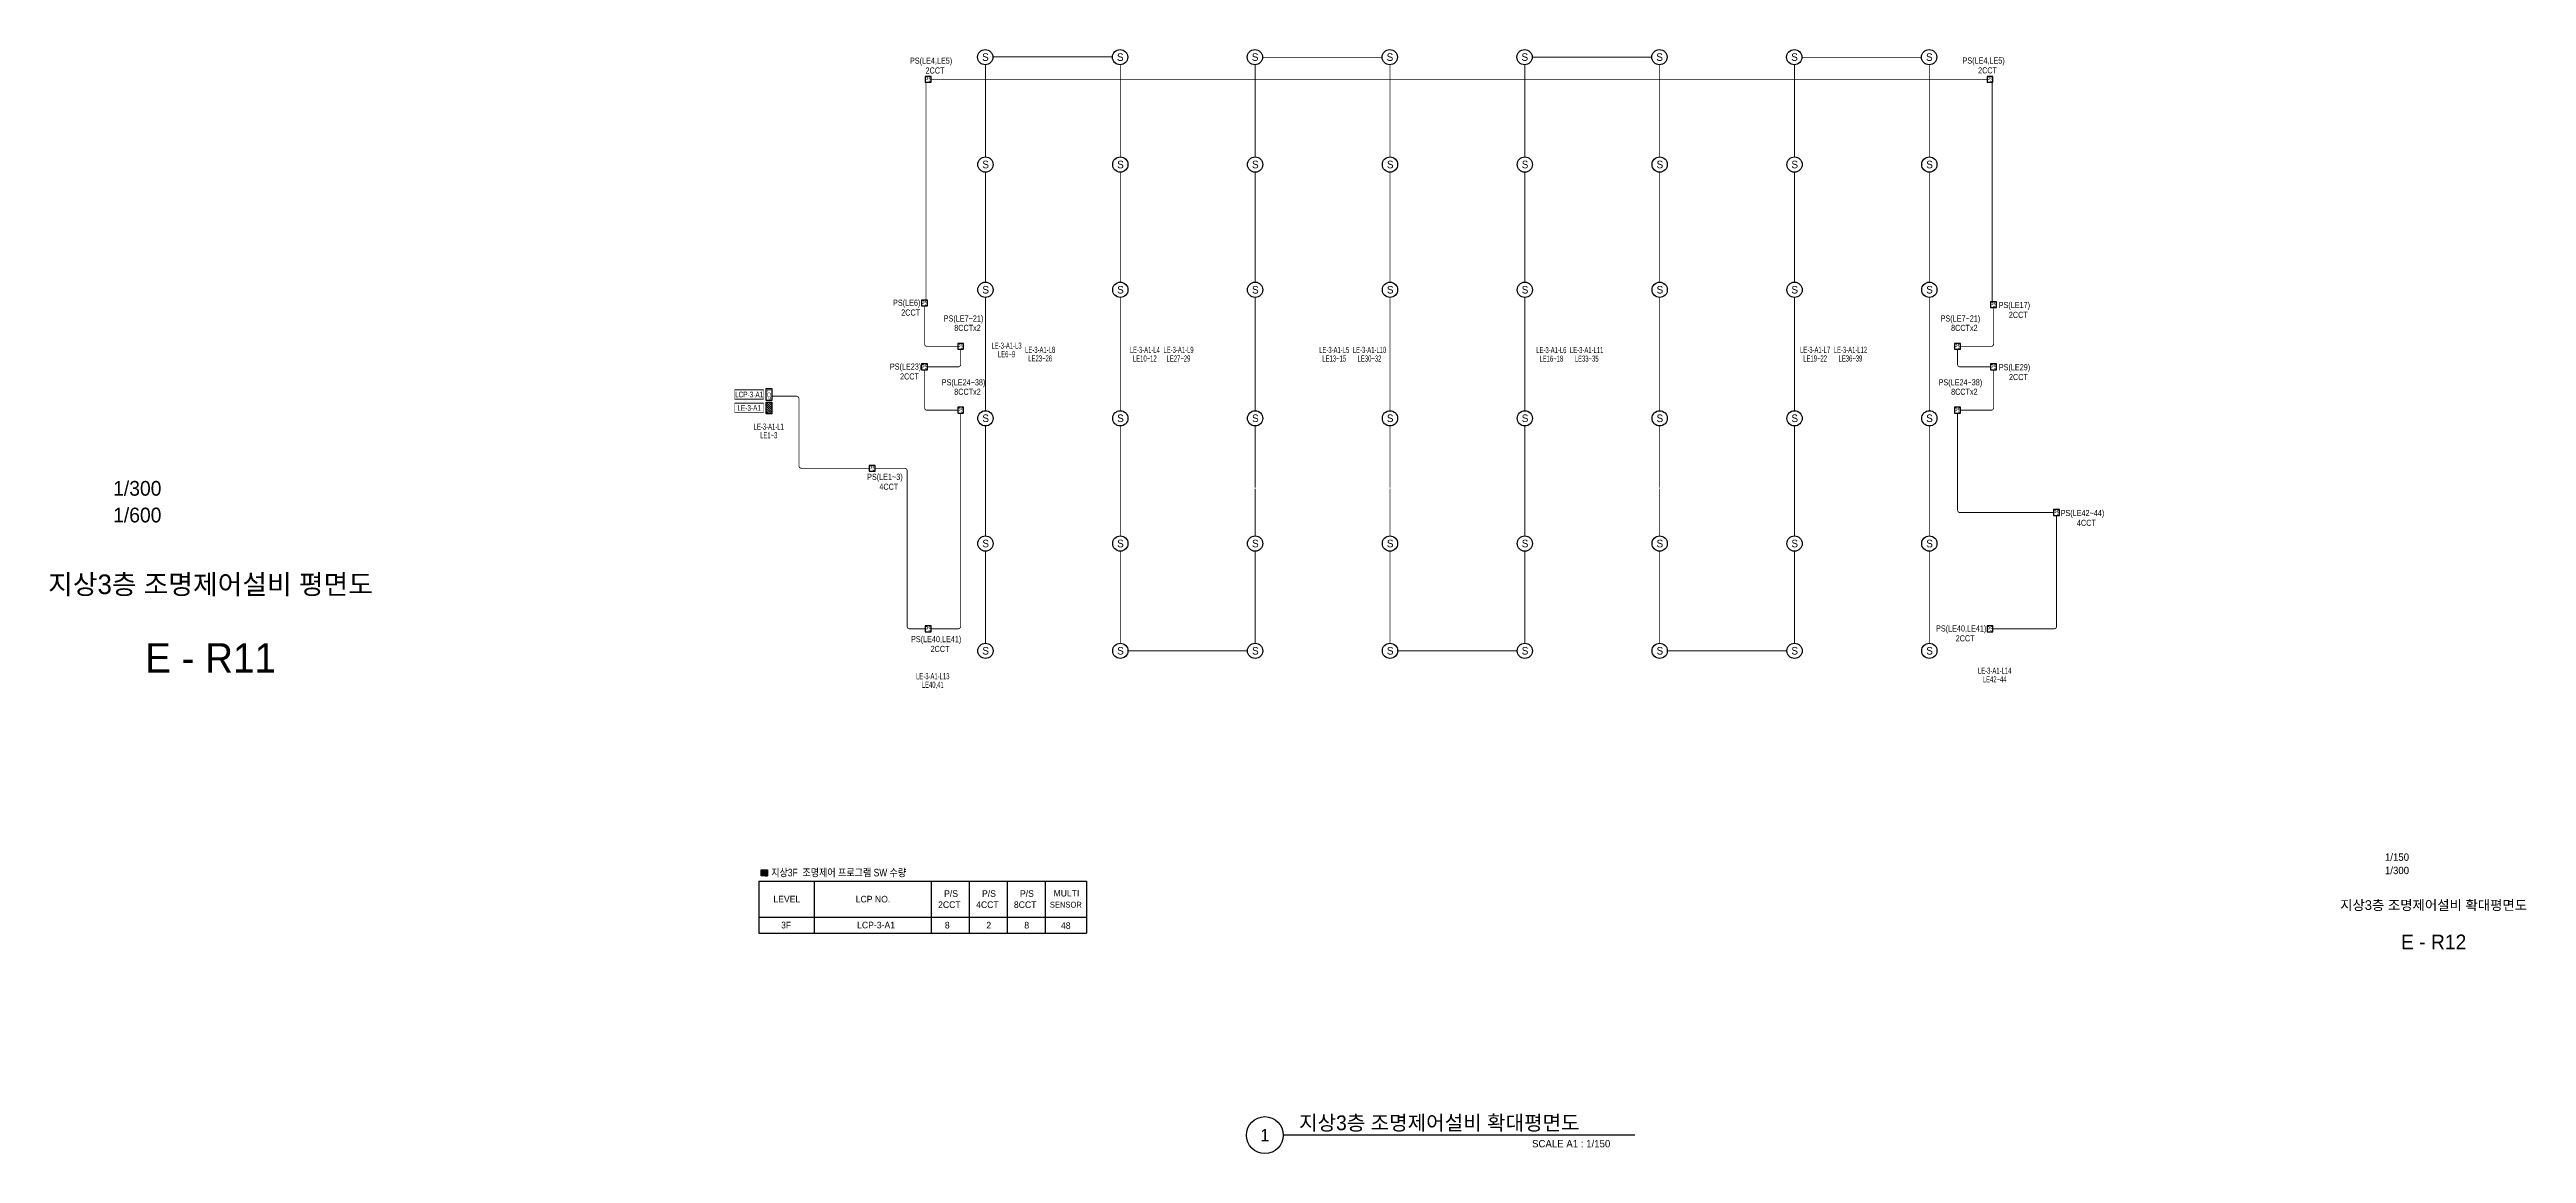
# Model space of a CAD drawing. Header units: millimetres. Extents: x 39625 to 501091, y -351975 to 836145.
# Drawn here: x 223424 to 374591, y 182625 to 250052 of the extents above; entities that cross this region are included whole.
import ezdxf
from ezdxf.enums import TextEntityAlignment as Align

# ---------------------------------------------------------------- set-up
doc = ezdxf.new("R2010")
doc.units = ezdxf.units.MM
doc.header["$LTSCALE"] = 150
doc.set_wipeout_variables(frame=1)
doc.linetypes.add('HIDDEN', pattern=[9.525, 6.35, -3.175])
for name, color, linetype in [('------01 Distribution Panel', 3, 'Continuous'), ('------02 Etc Panel', 3, 'Continuous'), ('------04 Lighting Switch', 2, 'Continuous'), ('-----30 Text', 2, 'Continuous'), ('-----41 Drawing Title', 2, 'Continuous'), ('-----42 Drawing Number', 2, 'Continuous'), ('-----43 Drawing Scale', 3, 'Continuous')]:
    doc.layers.add(name, color=color, linetype=linetype)
doc.styles.add('ELEC', font='Dotum.ttf')

# ---------------------------------------------------------------- blocks, each defined once
blk = doc.blocks.new('ps')
blk.add_lwpolyline([(-79296, 80452), (-79751, 80452), (-79751, 79997), (-79296, 79997)], close=True)
at = {"style": 'ELEC', "width": 0.7}
blk.add_text('PS', height=379.2, dxfattribs=at).set_placement((-79517, 80226), align=Align.MIDDLE_CENTER)
blk = doc.blocks.new('A02')
h = blk.add_hatch()
h.set_pattern_fill('ANSI31', color=256, scale=25, style=0)
h.set_pattern_definition([(45, (-2000, -19200), (-56.1266, 56.1266), [])])
h.paths.add_polyline_path([(-300, 300), (-300, 0), (300, 0), (300, 300)])
blk.add_lwpolyline([(300, 0), (-300, 0), (-300, 300), (300, 300)], close=True)
blk = doc.blocks.new('A07')
blk.add_lwpolyline([(-300, 0), (-300, 300), (300, 300), (300, 0)], close=True)
at = {"style": 'ELEC'}
blk.add_text('LCP', height=200, dxfattribs=at).set_placement((0, 150), align=Align.MIDDLE)

msp = doc.modelspace()

# ---------------------------------------------------------------- hatches: boundary and pattern name
at = {"layer": '-----30 Text'}
h = msp.add_hatch(dxfattribs=at)
h.set_pattern_fill('ANSI31', color=256, scale=1.090331, style=0)
h.set_pattern_definition([(45, (1035317.1733, 2695.856), (-0.09637256818, 0.09637256818), [])])
h.paths.add_polyline_path([(266861, 199960), (267233, 199960), (267233, 199588), (266861, 199588)])

# ---------------------------------------------------------------- linework, layer by layer
at = {"layer": '------01 Distribution Panel', "color": 1}
msp.add_lwpolyline([(265245, 227897), (267000, 227897), (267000, 228422), (265245, 228422)], close=True, dxfattribs=at)
at = {"layer": '-----30 Text'}
msp.add_lwpolyline([(266861, 199960), (267233, 199960), (267233, 199588), (266861, 199588)], close=True, dxfattribs=at)
at = {"layer": '-----41 Drawing Title', "color": 7}
msp.add_line((320178, 183750), (298722, 183750), dxfattribs=at)
msp.add_circle((297597, 183750), 1125, dxfattribs=at)
at = {"color": 3}
for p, q in [((266711, 199266), (266711, 196084)), ((266711, 199266), (277233, 199266)), ((270083, 199266), (270083, 196084)), ((277233, 199266), (277233, 196084)), ((277233, 199266), (277233, 196084)), ((277233, 199266), (286713, 199266)), ((279548, 199266), (279548, 196084)), ((281863, 199266), (281863, 196084)), ((284178, 199266), (284178, 196084)), ((286713, 199266), (286713, 196084)), ((286713, 199266), (286713, 196454)), ((266711, 197056), (277233, 197056)), ((277233, 197056), (286713, 197056)), ((266711, 196084), (277233, 196084)), ((277233, 196084), (286713, 196084))]:
    msp.add_line(p, q, dxfattribs=at)
at = {"color": 4, "linetype": 'HIDDEN', "lineweight": -3, "ltscale": 0.2, "const_width": 50, "elevation": 0}
for points in [[(281009, 249603), (288307, 249603)], [(297454, 249575), (304751, 249575)], [(313913, 249586), (321210, 249586)], [(330372, 249575), (337670, 249575)], [(280543, 249120), (280544, 243491)], [(288773, 249120), (288774, 243491)], [(297002, 249120), (297003, 243491)], [(305232, 249120), (305233, 243491)], [(313462, 249120), (313462, 243491)], [(321691, 249120), (321692, 243491)], [(329921, 249120), (329921, 243491)], [(338150, 249120), (338151, 243491)], [(280543, 242559), (280544, 238734)], [(288773, 242559), (288774, 238734)], [(297002, 242559), (297003, 238734)], [(305232, 242559), (305233, 238700)], [(313461, 242559), (313463, 238700)], [(321691, 242559), (321692, 238734)], [(329920, 242559), (329922, 238700)], [(338150, 242559), (338151, 238734)], [(280544, 238734), (280545, 235841)], [(288774, 238734), (288774, 235841)], [(297003, 238734), (297004, 235841)], [(305233, 238734), (305233, 235841)], [(313463, 238734), (313463, 235841)], [(321692, 238734), (321692, 235841)], [(329922, 238734), (329922, 235841)], [(338151, 238734), (338152, 235841)], [(280545, 227991), (280543, 234909)], [(288775, 227991), (288773, 234909)], [(297004, 227991), (297002, 234909)], [(305234, 227991), (305232, 234909)], [(313463, 227991), (313461, 234909)], [(321693, 227991), (321691, 234909)], [(329922, 227991), (329920, 234909)], [(338152, 227991), (338150, 234909)], [(280543, 223234), (280543, 227059)], [(288773, 223234), (288773, 227059)], [(297002, 223300), (297002, 227059)], [(305232, 223300), (305232, 227059)], [(313462, 222700), (313462, 227059)], [(321691, 223300), (321691, 227059)], [(329921, 223234), (329921, 227059)], [(338150, 223234), (338150, 227059)], [(280543, 220341), (280543, 223234)], [(288773, 220341), (288773, 223234)], [(297002, 220341), (297002, 223234)], [(305232, 220341), (305232, 223234)], [(313462, 220341), (313462, 223234)], [(321691, 220341), (321691, 223234)], [(329921, 220341), (329921, 223234)], [(338150, 220341), (338150, 223234)], [(280543, 213791), (280544, 219409)], [(288773, 213791), (288774, 219409)], [(297002, 213791), (297003, 219409)], [(305232, 213791), (305233, 219409)], [(313462, 213791), (313462, 219409)], [(321691, 213791), (321692, 219409)], [(329921, 213791), (329922, 219409)], [(338150, 213791), (338151, 219409)], [(289239, 213325), (296536, 213325)], [(305698, 213325), (312995, 213325)], [(322157, 213323), (329454, 213323)]]:
    msp.add_lwpolyline(points, dxfattribs=at)
at = {"color": 30, "linetype": 'HIDDEN', "lineweight": -3, "ltscale": 0.2, "const_width": 50, "elevation": 0}
for points in [[(276920, 248050), (276920, 234750)], [(277230, 248230), (341670, 248230)], [(341980, 248050), (341980, 234650)]]:
    msp.add_lwpolyline(points, dxfattribs=at)
for points in [[(276830, 234390), (276830, 232070, 0.4142136), (276980, 231920), (278850, 231920)], [(342070, 234390), (342070, 232070, -0.4142136), (341920, 231920), (340050, 231920)], [(279030, 231740), (279030, 230820, -0.4142136), (278880, 230670), (277010, 230670)], [(339870, 231740), (339870, 230820, 0.4142136), (340020, 230670), (341890, 230670)], [(278850, 228020), (276980, 228020, -0.4142136), (276830, 228170), (276830, 230490)], [(340050, 228020), (341920, 228020, 0.4142136), (342070, 228170), (342070, 230490)], [(267510, 228875), (269009, 228875, -0.4142136), (269159, 228725), (269159, 224625, 0.4142039), (269309, 224475), (273450, 224475)], [(279030, 227840), (279030, 214820, -0.4142136), (278880, 214670), (277230, 214670)], [(339870, 227840), (339870, 221920, 0.4142136), (340020, 221770), (345732, 221770)], [(273810, 224475), (275615, 224475, -0.4142136), (275765, 224325), (275765, 214820, 0.4142136), (275915, 214670), (276870, 214670)], [(345912, 221590), (345912, 214820, -0.4142136), (345762, 214670), (342030, 214670)]]:
    msp.add_lwpolyline(points, format="xyb", dxfattribs=at)
at = {"color": 2}
for centre in [(280529, 249585), (288758, 249585), (296988, 249585), (305218, 249585), (313447, 249585), (321677, 249585), (329906, 249585), (338136, 249585), (280543, 243025), (288773, 243025), (297002, 243025), (305232, 243025), (313462, 243025), (321691, 243025), (329921, 243025), (338150, 243025), (280543, 235375), (288773, 235375), (297002, 235375), (305232, 235375), (313462, 235375), (321691, 235375), (329921, 235375), (338150, 235375), (280543, 227525), (288773, 227525), (297002, 227525), (305232, 227525), (313462, 227525), (321691, 227525), (329921, 227525), (338150, 227525), (280543, 219875), (288773, 219875), (297002, 219875), (305232, 219875), (313462, 219875), (321691, 219875), (329921, 219875), (338150, 219875), (280543, 213325), (288773, 213325), (297002, 213325), (305232, 213325), (313462, 213325), (321691, 213325), (329921, 213325), (338150, 213325)]:
    msp.add_circle(centre, 466, dxfattribs=at)

# ---------------------------------------------------------------- block references
at = {"layer": '------01 Distribution Panel', "xscale": 1.2, "yscale": 1.2, "zscale": 1.2, "rotation": 270}
msp.add_blockref('A02', (267150, 228160), dxfattribs=at)
at = {"layer": '------02 Etc Panel', "xscale": 1.2, "yscale": 1.2, "zscale": 1.2, "rotation": 270}
msp.add_blockref('A07', (267150, 228980), dxfattribs=at)
at = {"layer": '------04 Lighting Switch', "xscale": 0.790589613177827, "yscale": 0.790589613177827, "zscale": 0.790589613177827}
for p in [(339920, 184805), (404720, 184805), (339700, 171145), (404940, 171045), (341900, 168495), (402740, 168495), (339700, 167245), (404940, 167245), (341900, 164595), (402740, 164595), (336500, 161050), (408783, 158345), (339920, 151245), (404720, 151245)]:
    msp.add_blockref('ps', p, dxfattribs=at)

# ---------------------------------------------------------------- texts
at = {"layer": '-----30 Text', "style": 'ELEC', "width": 0.9}
for s, p in [('PS(LE4,LE5)', (277225, 249324)), ('PS(LE4,LE5)', (341462, 249331)), ('2CCT', (277465, 248770)), ('2CCT', (341701, 248777)), ('PS(LE6)', (275738, 234540)), ('PS(LE17)', (343338, 234400)), ('2CCT', (275977, 233986)), ('PS(LE7~21)', (279205, 233579)), ('PS(LE7~21)', (340045, 233579)), ('8CCTx2', (340285, 233049)), ('2CCT', (343577, 233846)), ('PS(LE23)', (275668, 230640)), ('2CCT', (275907, 230086)), ('PS(LE24~38)', (279205, 229679)), ('PS(LE24~38)', (340045, 229679)), ('PS(LE29)', (343346, 230602)), ('2CCT', (343585, 230047)), ('8CCTx2', (279445, 229149)), ('8CCTx2', (340285, 229149)), ('PS(LE1~3)', (274406, 223905)), ('4CCT', (274646, 223350)), ('PS(LE42~44)', (347494, 221696)), ('4CCT', (347733, 221142)), ('PS(LE40,LE41)', (340092, 214646)), ('PS(LE40,LE41)', (277535, 213995)), ('2CCT', (277774, 213441)), ('2CCT', (340332, 214092))]:
    msp.add_text(s, height=375, dxfattribs=at).set_placement(p, align=Align.MIDDLE)
at = {"layer": '-----30 Text', "style": 'ELEC', "width": 0.85}
msp.add_text('지상3F  조명제어 프로그램 SW 수량', height=463.68, dxfattribs=at).set_placement((267468, 199549))
at = {"layer": '-----30 Text', "style": 'ELEC'}
for s, height, p in [(' LEVEL', 402.9, (267453, 197960)), (' LCP NO.', 402.9, (272479, 197959)), ('2CCT', 402.9, (277653, 197620)), (' P/S', 402.9, (277874, 198299)), ('4CCT', 402.9, (279973, 197620)), (' P/S', 402.9, (280188, 198299)), ('8CCT', 402.9, (282279, 197620)), (' P/S', 402.9, (282503, 198299)), ('MULTI', 402.9, (284697, 198323)), ('3F', 402.9, (268070, 196372)), ('LCP-3-A1', 402.9, (272711, 196377)), ('8', 403, (278065, 196369)), ('2', 403, (280597, 196369)), ('8', 403, (282912, 196369)), ('SENSOR', 352.9, (284473, 197645)), ('48', 402.9, (285152, 196347))]:
    msp.add_text(s, height=height, dxfattribs=at).set_placement(p)
at = {"layer": '-----41 Drawing Title', "style": 'ELEC'}
for s, height, p in [('지상3층 조명제어설비 평면도', 1200, (233250, 217390)), ('지상3층 조명제어설비 확대평면도', 600, (368925, 197795))]:
    msp.add_text(s, height=height, dxfattribs=at).set_placement(p, align=Align.MIDDLE_CENTER)
at = {"layer": '-----41 Drawing Title', "color": 2, "style": 'ELEC'}
msp.add_text('지상3층 조명제어설비 확대평면도', height=900, dxfattribs=at).set_placement((299681, 184050))
at = {"layer": '-----41 Drawing Title', "color": 7, "style": 'ELEC'}
msp.add_text('1', height=750, dxfattribs=at).set_placement((297597, 183750), align=Align.MIDDLE)
at = {"layer": '-----41 Drawing Title', "style": 'ELEC'}
msp.add_text('SCALE A1 : 1/150', height=450, dxfattribs=at).set_placement((318678, 183000), align=Align.RIGHT)
at = {"layer": '-----42 Drawing Number', "style": 'ELEC'}
for s, height, p in [('E - R11', 1800, (233250, 212890)), ('E - R12', 900, (368925, 195545))]:
    msp.add_text(s, height=height, dxfattribs=at).set_placement(p, align=Align.MIDDLE_CENTER)
at = {"layer": '-----43 Drawing Scale', "style": 'ELEC'}
for s, height, p in [('1/300', 900, (228779, 223250)), ('1/600', 900, (228779, 221620)), ('1/150', 450, (366690, 200725)), ('1/300', 450, (366690, 199910))]:
    msp.add_text(s, height=height, dxfattribs=at).set_placement(p, align=Align.MIDDLE_CENTER)
at = {"color": 4, "style": 'ELEC'}
for p in [(280743, 249357), (288973, 249357), (297203, 249357), (305432, 249357), (313662, 249357), (321891, 249357), (330121, 249357), (338350, 249357), (280758, 242797), (288987, 242797), (297217, 242797), (305447, 242797), (313676, 242797), (321906, 242797), (330135, 242797), (338365, 242797), (280758, 235147), (288987, 235147), (297217, 235147), (305447, 235147), (313676, 235147), (321906, 235147), (330135, 235147), (338365, 235147), (280758, 227297), (288987, 227297), (297217, 227297), (305447, 227297), (313676, 227297), (321906, 227297), (330135, 227297), (338365, 227297), (280758, 219647), (288987, 219647), (297217, 219647), (305447, 219647), (313676, 219647), (321906, 219647), (330135, 219647), (338365, 219647), (280758, 213097), (288987, 213097), (297217, 213097), (305447, 213097), (313676, 213097), (321906, 213097), (330135, 213097), (338365, 213097)]:
    msp.add_text('S', height=464, dxfattribs=at).set_placement(p, align=Align.RIGHT)

# ---------------------------------------------------------------- wipeouts: each hides what was drawn before it
at = {"color": 1}
for points in [[(300801, 231441), (302856, 231441), (302856, 231966), (300801, 231966)], [(276201, 211516), (278456, 211516), (278456, 212041), (276201, 212041)], [(341008, 211851), (343263, 211851), (343263, 212376), (341008, 212376)]]:
    msp.add_wipeout(points, dxfattribs=at)

# ---------------------------------------------------------------- next in the draw order: wipeouts: each hides what was drawn before it
for points in [[(280802, 231703), (282857, 231703), (282857, 232228), (280802, 232228)], [(289243, 231446), (291298, 231446), (291298, 231971), (289243, 231971)], [(300801, 230916), (302856, 230916), (302856, 231441), (300801, 231441)], [(314054, 231434), (316109, 231434), (316109, 231959), (314054, 231959)], [(330151, 231446), (332206, 231446), (332206, 231971), (330151, 231971)], [(265245, 227897), (267000, 227897), (267000, 228422), (265245, 228422)], [(341008, 211326), (343263, 211326), (343263, 211851), (341008, 211851)], [(276201, 210991), (278456, 210991), (278456, 211516), (276201, 211516)]]:
    msp.add_wipeout(points, dxfattribs=at)

# ---------------------------------------------------------------- next in the draw order: linework, layer by layer
at = {"layer": '------01 Distribution Panel', "color": 1}
msp.add_lwpolyline([(265245, 228717), (267000, 228717), (267000, 229242), (265245, 229242)], close=True, dxfattribs=at)

# ---------------------------------------------------------------- next in the draw order: texts
at = {"layer": '-----30 Text', "style": 'ELEC', "width": 0.9}
msp.add_text('8CCTx2', height=375, dxfattribs=at).set_placement((279445, 233049), align=Align.MIDDLE)
at = {"style": 'ELEC', "width": 0.6}
for s, p in [('LE-3-A1-L13', (277328, 211778)), ('LE-3-A1-L14', (342135, 212113)), ('LE42~44', (342135, 211588)), ('LE40,41', (277328, 211253))]:
    msp.add_text(s, height=375, dxfattribs=at).set_placement(p, align=Align.MIDDLE_CENTER)

# ---------------------------------------------------------------- next in the draw order: wipeouts: each hides what was drawn before it
at = {"color": 1}
for points in [[(280802, 231178), (282857, 231178), (282857, 231703), (280802, 231703)], [(289243, 230921), (291298, 230921), (291298, 231446), (289243, 231446)], [(302856, 231441), (305111, 231441), (305111, 231966), (302856, 231966)], [(314054, 230909), (316109, 230909), (316109, 231434), (314054, 231434)], [(330151, 230921), (332206, 230921), (332206, 231446), (330151, 231446)], [(266290, 226757), (268345, 226757), (268345, 227282), (266290, 227282)]]:
    msp.add_wipeout(points, dxfattribs=at)

# ---------------------------------------------------------------- next in the draw order: wipeouts: each hides what was drawn before it
for points in [[(282857, 231448), (284912, 231448), (284912, 231973), (282857, 231973)], [(291298, 231446), (293353, 231446), (293353, 231971), (291298, 231971)], [(302856, 230916), (305111, 230916), (305111, 231441), (302856, 231441)], [(316109, 231434), (318363, 231434), (318363, 231959), (316109, 231959)], [(332206, 231446), (334461, 231446), (334461, 231971), (332206, 231971)], [(265245, 228717), (267000, 228717), (267000, 229242), (265245, 229242)], [(266290, 226232), (268345, 226232), (268345, 226757), (266290, 226757)]]:
    msp.add_wipeout(points, dxfattribs=at)

# ---------------------------------------------------------------- next in the draw order: texts
at = {"layer": '------01 Distribution Panel', "style": 'ELEC', "width": 0.7}
for s, p in [('LCP-3-A1', (266123, 228980)), ('LE-3-A1', (266123, 228160))]:
    msp.add_text(s, height=350, dxfattribs=at).set_placement(p, align=Align.MIDDLE_CENTER)
at = {"style": 'ELEC', "width": 0.6}
for s, p in [('LE-3-A1-L5', (301829, 231704)), ('LE13~15', (301829, 231179)), ('LE-3-A1-L10', (303984, 231704)), ('LE30~32', (303984, 231179)), ('LE-3-A1-L1', (267317, 227020)), ('LE1~3', (267317, 226495))]:
    msp.add_text(s, height=375, dxfattribs=at).set_placement(p, align=Align.MIDDLE_CENTER)

# ---------------------------------------------------------------- next in the draw order: wipeouts: each hides what was drawn before it
at = {"color": 1}
for points in [[(282857, 230923), (284912, 230923), (284912, 231448), (282857, 231448)], [(291298, 230921), (293353, 230921), (293353, 231446), (291298, 231446)], [(316109, 230909), (318363, 230909), (318363, 231434), (316109, 231434)], [(332206, 230921), (334461, 230921), (334461, 231446), (332206, 231446)]]:
    msp.add_wipeout(points, dxfattribs=at)

# ---------------------------------------------------------------- next in the draw order: texts
at = {"style": 'ELEC', "width": 0.6}
for s, p in [('LE-3-A1-L3', (281830, 231966)), ('LE6~9', (281830, 231441)), ('LE-3-A1-L8', (283884, 231710)), ('LE23~26', (283884, 231185)), ('LE-3-A1-L4', (290270, 231708)), ('LE10~12', (290270, 231183)), ('LE-3-A1-L9', (292325, 231708)), ('LE27~29', (292325, 231183)), ('LE-3-A1-L6', (315081, 231697)), ('LE16~18', (315081, 231172)), ('LE-3-A1-L11', (317236, 231697)), ('LE33~35', (317236, 231172)), ('LE-3-A1-L7', (331179, 231708)), ('LE19~22', (331179, 231183)), ('LE-3-A1-L12', (333334, 231708)), ('LE36~39', (333334, 231183))]:
    msp.add_text(s, height=375, dxfattribs=at).set_placement(p, align=Align.MIDDLE_CENTER)

doc.saveas('drawing.dxf')
